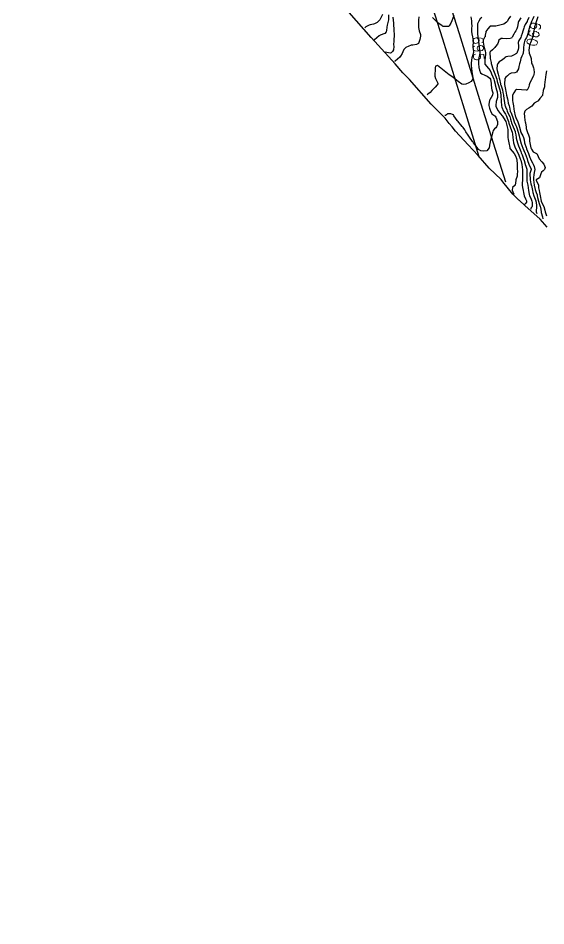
# Model space of a CAD drawing. Header units: metres. Extents: x 298520 to 308411, y 7433745 to 7450750.
# Drawn here: x 300935.2 to 301135.2, y 7442548.8 to 7442893 of the extents above; entities that cross this region are included whole.
import ezdxf
from ezdxf.enums import TextEntityAlignment as Align

# ---------------------------------------------------------------- set-up
doc = ezdxf.new("R2010")
doc.units = ezdxf.units.M
doc.header["$LTSCALE"] = 10
doc.linetypes.add('DASHED', pattern=[0.75, 0.5, -0.25])
for name, color, linetype in [('Area', 45, 'Continuous'), ('Cotas', 45, 'Continuous'), ('Curvas de Nivel 1m', 11, 'Continuous'), ('Curvas de Nivel 5m', 15, 'Continuous'), ('Vias Primárias', 230, 'Continuous'), ('Vias Secundárias', 230, 'DASHED')]:
    doc.layers.add(name, color=color, linetype=linetype)
doc.styles.add('Style-STANDARD', font='STANDARD.shx')

msp = doc.modelspace()

# ---------------------------------------------------------------- linework, layer by layer
at = {"layer": 'Area'}
msp.add_polyline3d([(301135.7, 7442813.75, 699.28), (301134.74, 7442814.78, 700.38), (301132.97, 7442816.71, 695.97), (301127.24, 7442821.95, 691.46), (301125.22, 7442823.85, 705.04), (301124.95, 7442823.97, 704.12), (301122.68, 7442826.21, 705.77), (301118.94, 7442830.87, 704.13), (301118.29, 7442831.78, 703.52), (301113.75, 7442836.15, 694.75), (301109.49, 7442840.91, 695.05), (301105.8, 7442844.99, 695.16), (301100.92, 7442850.1, 695.17), (301099.65, 7442851.74, 695.14), (301098.57, 7442853.01, 695.09), (301097.04, 7442855.05, 695.1), (301091.67, 7442860.32, 697.41), (301083.46, 7442869.74, 697.56), (301080.93, 7442872.27, 697.39), (301078.08, 7442875.69, 697.11), (301075.55, 7442878.41, 698.05), (301068.99, 7442885.66, 699.33), (301060.58, 7442895.17, 701.67)], dxfattribs=at)
at = {"layer": 'Curvas de Nivel 1m', "flags": 128}
for points, elevation in [([(301075.51, 7442894.29), (301075.6, 7442892.96), (301075.54, 7442892.29), (301075.28, 7442891.26), (301075.07, 7442890.29), (301074.94, 7442889.59), (301074.76, 7442888.29), (301074.67, 7442887.84), (301074.21, 7442887.16), (301072.4, 7442886.52), (301072.2, 7442886.44), (301072.05, 7442886.33), (301071.08, 7442885.45), (301070.18, 7442884.75), (301070.03, 7442884.64), (301070.01, 7442884.6), (301070, 7442884.59)], 699), ([(301100.29, 7442893.99), (301099.57, 7442892), (301099.23, 7442891.03), (301098.49, 7442890.02), (301098.24, 7442889.86), (301098.04, 7442889.82), (301096.24, 7442889.81), (301096.07, 7442889.87), (301095.84, 7442890.05), (301094.26, 7442891.22), (301093.35, 7442892.08), (301092.28, 7442893.23)], 697), ([(301121.78, 7442893.74), (301121.21, 7442892.81), (301120.48, 7442891.75), (301120.4, 7442891.62), (301120.27, 7442891.43), (301119.27, 7442890.75), (301118.25, 7442890.47), (301117.69, 7442890.35), (301116.25, 7442889.98), (301116.08, 7442889.96), (301114.24, 7442889.96), (301114.14, 7442889.94), (301113.98, 7442889.83), (301113.18, 7442888.89), (301112.49, 7442887.85), (301112.41, 7442887.66), (301112.2, 7442886.58), (301112.12, 7442885.93), (301112.08, 7442885.85), (301111.46, 7442884.58), (301111.46, 7442883.86), (301111.71, 7442882.31), (301111.79, 7442881.85), (301112.13, 7442880.58), (301112.32, 7442879.85), (301112.33, 7442879.64), (301112.12, 7442877.85), (301112.12, 7442877.83), (301112.1, 7442877.47), (301112.03, 7442875.85), (301112.08, 7442875.58), (301113.41, 7442873.84), (301114.05, 7442873.09), (301114.47, 7442872.25), (301114.64, 7442871.82), (301115.12, 7442870.71), (301115.46, 7442869.81), (301115.58, 7442869.39), (301115.98, 7442867.92), (301116.02, 7442867.8), (301116.03, 7442867.75), (301116.54, 7442865.79), (301116.7, 7442865.05), (301116.88, 7442863.79), (301116.83, 7442862.89), (301116.44, 7442861.79), (301116.32, 7442861.39), (301116.17, 7442859.8), (301116.24, 7442859.44), (301117.12, 7442857.79), (301117.85, 7442856.81), (301118.7, 7442855.77), (301119.82, 7442854.23), (301120.01, 7442853.76), (301120.36, 7442852.31), (301120.53, 7442851.75), (301120.81, 7442850.71), (301120.83, 7442849.74), (301120.71, 7442848.7), (301120.78, 7442847.74), (301120.92, 7442846.93), (301121.1, 7442845.74), (301121.48, 7442843.95), (301121.52, 7442843.73), (301121.55, 7442843.59), (301121.69, 7442843.42), (301123.15, 7442841.72), (301123.66, 7442840.8), (301124.04, 7442839.71), (301124.16, 7442839.19), (301124.27, 7442837.7), (301124.3, 7442837.02), (301124.37, 7442835.7), (301124.39, 7442834.91), (301124.36, 7442833.7), (301124.26, 7442833.01), (301123.83, 7442831.71), (301123.78, 7442831.48), (301123.53, 7442829.71), (301122.5, 7442828.73), (301122.36, 7442827.72), (301122.99, 7442826.22)], 694), ([(301130.63, 7442893.63), (301130.28, 7442892.76), (301129.92, 7442892), (301129.77, 7442891.65), (301129.34, 7442890.57), (301129.01, 7442889.65), (301128.86, 7442889.03), (301128.54, 7442887.66), (301128.47, 7442887.41), (301128.21, 7442886.63), (301127.95, 7442885.91), (301127.84, 7442885.66), (301127.27, 7442884.58), (301126.94, 7442883.67), (301126.83, 7442883.01), (301126.73, 7442881.67), (301126.68, 7442881.14), (301126.6, 7442879.68), (301126.51, 7442879.28), (301126.11, 7442878.52), (301125.76, 7442877.69), (301125.4, 7442876.37), (301125.18, 7442875.69), (301124.99, 7442874.63), (301124.85, 7442873.7), (301124.04, 7442872.5), (301123.48, 7442872.27), (301122.04, 7442872.12), (301121.27, 7442871.74), (301120.64, 7442871.13), (301120.02, 7442870.58), (301119.64, 7442870.13), (301119.58, 7442869.76), (301119.48, 7442868.27), (301119.52, 7442867.76), (301119.84, 7442865.89), (301119.86, 7442865.76), (301119.96, 7442865.27), (301120.31, 7442863.75), (301120.6, 7442862.43), (301120.72, 7442861.75), (301120.95, 7442860.69), (301121.23, 7442859.74), (301121.36, 7442859.22), (301121.66, 7442857.73), (301121.71, 7442857.58), (301121.86, 7442857.31), (301122.58, 7442855.72), (301122.96, 7442854.59), (301123.22, 7442853.72), (301123.8, 7442852.23), (301124.01, 7442851.71), (301124.13, 7442851.36), (301124.68, 7442849.7), (301125.04, 7442848.41), (301125.21, 7442847.7), (301125.72, 7442845.78), (301125.74, 7442845.71), (301125.75, 7442845.69), (301125.76, 7442845.65), (301126.51, 7442843.68), (301126.83, 7442842.82), (301127.29, 7442841.67), (301127.66, 7442840.69), (301128.04, 7442839.66), (301128.28, 7442839.01), (301128.79, 7442837.65), (301129.6, 7442835.7), (301129.62, 7442835.66), (301129.63, 7442835.64), (301129.63, 7442835.62), (301129.6, 7442835.56), (301129.11, 7442834.12), (301129.07, 7442833.65), (301129.18, 7442832.03), (301129.22, 7442831.64), (301129.54, 7442830.13), (301129.63, 7442829.73), (301129.65, 7442829.64), (301129.68, 7442829.49), (301130.09, 7442827.63), (301130.3, 7442826.83), (301130.66, 7442825.63), (301131.35, 7442823.72), (301131.39, 7442823.62), (301131.45, 7442823.22), (301131.65, 7442821.83), (301131.66, 7442821.62), (301131.45, 7442819.66), (301131.45, 7442819.62), (301131.47, 7442819.56), (301131.71, 7442818.87)], 691), ([(301077.2, 7442893.35), (301077.35, 7442892.27), (301077.45, 7442891.07), (301077.46, 7442890.27), (301077.52, 7442888.98), (301077.56, 7442888.27), (301077.68, 7442886.79), (301077.7, 7442886.27), (301077.55, 7442884.89), (301077.51, 7442884.27), (301077.49, 7442882.94), (301077.51, 7442882.27), (301077.43, 7442880.97), (301077.1, 7442880.27), (301076.58, 7442879.81), (301076.12, 7442879.73), (301074.34, 7442880.08)], 698), ([(301086.98, 7442893.46), (301086.94, 7442892.15), (301086.9, 7442891.51), (301086.86, 7442890.15), (301086.9, 7442889.49), (301087.15, 7442888.15), (301087.62, 7442886.74), (301087.7, 7442886.15), (301087.4, 7442884.93), (301087.22, 7442884.15), (301086.93, 7442883.39), (301086.16, 7442882.95), (301084.76, 7442882.78), (301084.16, 7442882.67), (301082.94, 7442882.2), (301082.4, 7442881.96), (301082.15, 7442881.86), (301081.3, 7442881.06), (301081.01, 7442880.22), (301080.78, 7442879.56), (301080.11, 7442878.6), (301079.78, 7442878.23), (301078.09, 7442876.68), (301077.79, 7442876.56)], 697), ([(301106.74, 7442893.46), (301106.98, 7442891.91), (301107.06, 7442891.11), (301107.07, 7442889.91), (301107.02, 7442889.13), (301106.96, 7442887.91), (301107.13, 7442887), (301107.44, 7442885.91), (301107.69, 7442884.39), (301107.69, 7442883.9), (301107.53, 7442882.53), (301107.54, 7442881.91), (301107.76, 7442880.28), (301107.73, 7442879.9), (301107.32, 7442878.7), (301107.17, 7442877.91), (301107.02, 7442876.98), (301106.89, 7442875.91), (301106.88, 7442875.11), (301106.97, 7442873.91), (301107.1, 7442872.85), (301107.23, 7442871.91), (301107.48, 7442870.44), (301107.48, 7442869.91), (301106.93, 7442868.98), (301105.99, 7442868.41), (301104.87, 7442867.94), (301103.98, 7442867.76), (301103.4, 7442867.96), (301101.99, 7442868.95), (301100.7, 7442869.98), (301100.01, 7442870.53), (301098.4, 7442871.64), (301098.03, 7442871.9), (301097.88, 7442872.02), (301096.05, 7442873.46), (301095.71, 7442873.71), (301095.38, 7442874.05), (301094.07, 7442874.96), (301093.33, 7442874.82), (301093.2, 7442874.08), (301093.21, 7442872.91), (301093.14, 7442872.08), (301093.11, 7442870.98), (301093.3, 7442870.08), (301093.99, 7442868.77), (301094.29, 7442868.37), (301094.26, 7442868.07), (301093.98, 7442867.66), (301093.22, 7442866.83), (301092.51, 7442866.08), (301092.24, 7442865.81), (301091.95, 7442865.48), (301091.29, 7442864.75), (301090.51, 7442864.1), (301090.17, 7442863.87)], 696), ([(301125.74, 7442893.14), (301124.78, 7442891.7), (301124.65, 7442891.33), (301124.46, 7442889.71), (301124.24, 7442888.94), (301123.78, 7442888.17), (301123.48, 7442887.72), (301123.03, 7442886.9), (301122.43, 7442885.73), (301122.34, 7442885.58), (301122.19, 7442885.42), (301121.7, 7442885.25), (301120.19, 7442885.12), (301118.7, 7442885.26), (301118.19, 7442885.23), (301117.37, 7442884.59), (301117.05, 7442883.79), (301116.81, 7442883.15), (301116.16, 7442882.2), (301115.83, 7442881.8), (301115, 7442880.95), (301114.13, 7442880.24), (301113.98, 7442879.97), (301113.97, 7442879.83), (301114.06, 7442877.87), (301114.07, 7442877.83), (301114.1, 7442877.67), (301114.45, 7442876.19), (301114.47, 7442875.82), (301114.55, 7442875.35), (301115.09, 7442873.81), (301115.36, 7442873.12), (301115.88, 7442871.8), (301116.03, 7442871.42), (301116.59, 7442869.79), (301116.79, 7442869), (301117.08, 7442867.79), (301117.58, 7442866.17), (301117.69, 7442865.78), (301117.95, 7442864.6), (301118.1, 7442863.78), (301118.12, 7442863.58), (301118.23, 7442861.78), (301118.24, 7442861.45), (301118.33, 7442859.78), (301118.47, 7442859.18), (301119.12, 7442857.77), (301119.85, 7442856.59), (301120.17, 7442856.07), (301120.31, 7442855.75), (301120.57, 7442855.02), (301120.99, 7442853.74), (301121.18, 7442853.12), (301121.64, 7442851.73), (301121.79, 7442851.34), (301122.37, 7442849.72), (301122.52, 7442848.96), (301122.63, 7442847.72), (301122.75, 7442846.7), (301122.94, 7442845.72), (301123.57, 7442843.84), (301123.63, 7442843.71), (301123.69, 7442843.59), (301124.64, 7442841.7), (301125.38, 7442839.96), (301125.47, 7442839.69), (301125.64, 7442839.17), (301125.98, 7442838.04), (301126.04, 7442837.68), (301126.2, 7442836.27), (301126.28, 7442835.68), (301126.36, 7442834.91), (301126.36, 7442833.68), (301126.33, 7442832.45), (301126.27, 7442831.68), (301126.18, 7442830.32), (301126.24, 7442829.68), (301126.36, 7442828.83), (301126.55, 7442827.67), (301126.7, 7442826.87), (301126.97, 7442825.67), (301127.46, 7442824.46), (301127.83, 7442823.66), (301127.85, 7442823.25), (301127.47, 7442822.65), (301127.23, 7442822.48), (301127.21, 7442822.34)], 693), ([(301128.69, 7442893.25), (301128.28, 7442892.11), (301128.14, 7442891.8), (301128.05, 7442891.66), (301127.34, 7442890.58), (301126.96, 7442889.67), (301126.79, 7442889.12), (301126.37, 7442887.68), (301126.34, 7442887.56), (301126.22, 7442887.21), (301125.81, 7442886.08), (301125.64, 7442885.69), (301124.98, 7442884.5), (301124.72, 7442883.7), (301124.81, 7442882.35), (301124.82, 7442881.7), (301124.72, 7442881.12), (301124.24, 7442879.71), (301124.12, 7442879.54), (301122.95, 7442878.89), (301122.11, 7442878.52), (301120.73, 7442878.37), (301120.11, 7442878.34), (301119.76, 7442878.11), (301119.47, 7442877.77), (301118.75, 7442877.12), (301118.09, 7442876.81), (301117.43, 7442876.44), (301116.98, 7442875.79), (301116.77, 7442875.09), (301116.66, 7442873.79), (301116.77, 7442873.07), (301117.14, 7442871.79), (301117.55, 7442870.24), (301117.66, 7442869.78), (301117.99, 7442868.11), (301118.05, 7442867.78), (301118.08, 7442867.68), (301118.72, 7442865.77), (301118.94, 7442864.77), (301119.11, 7442863.77), (301119.31, 7442862.37), (301119.39, 7442861.77), (301119.69, 7442859.96), (301119.74, 7442859.76), (301119.88, 7442859.37), (301120.34, 7442858.22), (301120.51, 7442857.75), (301120.95, 7442856.84), (301121.49, 7442855.74), (301121.83, 7442854.68), (301122.07, 7442853.73), (301122.19, 7442853.34), (301122.83, 7442851.72), (301123.54, 7442849.94), (301123.61, 7442849.71), (301123.75, 7442848.77), (301123.91, 7442847.71), (301123.95, 7442847.5), (301124.45, 7442845.7), (301124.85, 7442844.55), (301125.19, 7442843.7), (301125.68, 7442842.44), (301125.88, 7442841.9), (301125.96, 7442841.69), (301126.15, 7442841.2), (301126.73, 7442839.67), (301126.96, 7442838.99), (301127.34, 7442837.66), (301127.4, 7442837.44), (301127.61, 7442836.84), (301127.97, 7442835.66), (301127.99, 7442835.26), (301127.94, 7442833.66), (301127.95, 7442833.28), (301127.97, 7442831.66), (301128.02, 7442831.18), (301128.33, 7442829.65), (301128.49, 7442828.68), (301128.63, 7442827.65), (301128.86, 7442826.28), (301129.04, 7442825.64), (301129.47, 7442824.73), (301129.93, 7442823.64), (301130.04, 7442823.04), (301130, 7442821.63), (301129.81, 7442821.25), (301129.48, 7442820.94), (301129.46, 7442820.61)], 692), ([(301135.47, 7442872.99), (301135.16, 7442871.57), (301135.01, 7442870.59), (301134.87, 7442869.58), (301134.77, 7442868.8), (301134.7, 7442867.58), (301134.62, 7442866.94), (301134.21, 7442865.59), (301134.16, 7442865.38), (301133.94, 7442863.91), (301133.89, 7442863.63), (301133.87, 7442863.59), (301132.96, 7442862.56), (301132.22, 7442861.61), (301132.08, 7442861.44), (301131.91, 7442861.34), (301130.78, 7442860.75), (301129.93, 7442859.64), (301129.88, 7442859.58), (301128.74, 7442858.79), (301127.87, 7442858.32), (301127.2, 7442857.67), (301127, 7442856.82), (301127.09, 7442855.67), (301127.26, 7442854.23), (301127.4, 7442853.67), (301127.47, 7442853.33), (301127.67, 7442851.66), (301127.78, 7442851.11), (301128.28, 7442849.65), (301128.65, 7442848.76), (301128.97, 7442847.65), (301129.03, 7442846.35), (301129.08, 7442845.65), (301129.52, 7442843.82), (301129.58, 7442843.64), (301129.69, 7442843.31), (301130.37, 7442842.32), (301131.67, 7442841.66), (301131.74, 7442841.61), (301131.89, 7442841.39), (301132.61, 7442839.6), (301133.63, 7442838.46), (301134.45, 7442837.58), (301134.86, 7442836.33), (301134.71, 7442835.58), (301134.15, 7442835.03), (301133.59, 7442834.52), (301133.23, 7442833.94), (301133.13, 7442833.59), (301132.73, 7442832.43), (301131.55, 7442831.69), (301131.52, 7442831.61), (301131.53, 7442831.58), (301131.55, 7442831.5), (301132.38, 7442829.6), (301132.44, 7442828.68), (301132.61, 7442827.6), (301132.8, 7442826.9), (301133.06, 7442825.6), (301133.41, 7442823.63), (301133.42, 7442823.59), (301133.43, 7442823.57), (301133.45, 7442823.51), (301134.36, 7442821.58), (301134.8, 7442820.19), (301134.95, 7442819.57), (301135.39, 7442818.04)], 689)]:
    msp.add_lwpolyline(points, dxfattribs=dict(at, elevation=elevation))
at = {"layer": 'Curvas de Nivel 5m', "flags": 128}
for points, elevation in [([(301073.24, 7442894.32), (301072.27, 7442892.33), (301071.3, 7442891.29), (301070.25, 7442890.83), (301069.85, 7442890.75), (301068.56, 7442890.38), (301068.24, 7442890.26), (301066.95, 7442889.68), (301066.79, 7442889.55), (301066.55, 7442889.31)], 700), ([(301110.87, 7442893.28), (301110.28, 7442892.65), (301109.73, 7442891.88), (301109.31, 7442890.83), (301109.25, 7442889.88), (301109.23, 7442888.88), (301109.22, 7442887.89), (301109.31, 7442886.98), (301109.44, 7442885.88), (301109.66, 7442884.4), (301109.71, 7442883.88), (301109.73, 7442883.43), (301109.86, 7442881.87), (301110.13, 7442880.2), (301110.18, 7442879.87), (301110.18, 7442879.81), (301110.12, 7442879.53), (301109.77, 7442877.88), (301109.7, 7442877.48), (301109.63, 7442875.88), (301109.84, 7442874.1), (301109.88, 7442873.88), (301110.05, 7442873.22), (301110.43, 7442872.27), (301110.87, 7442871.87), (301112.03, 7442871.32), (301112.93, 7442870.93), (301114.01, 7442870.27), (301114.21, 7442869.83), (301114.41, 7442868.25), (301114.44, 7442867.82), (301114.56, 7442866.42), (301114.71, 7442865.82), (301115.05, 7442864.71), (301114.95, 7442863.81), (301113.91, 7442861.97), (301113.86, 7442861.88), (301113.84, 7442861.83), (301113.53, 7442860.2), (301113.55, 7442859.83), (301113.87, 7442858.83), (301114.14, 7442858.1), (301114.22, 7442857.82), (301114.74, 7442856.7), (301115.84, 7442855.89), (301115.96, 7442855.8), (301116.19, 7442855.45), (301116.83, 7442853.79), (301116.89, 7442852.7), (301116.46, 7442851.79), (301116.18, 7442851.41), (301115.78, 7442851.07), (301115.25, 7442850.33), (301115.08, 7442849.81), (301114.88, 7442848.93), (301114.57, 7442847.82), (301114.1, 7442846.2), (301114.04, 7442845.83), (301114.01, 7442845.54), (301113.69, 7442843.83), (301112.82, 7442842.7), (301111.68, 7442842.52), (301110.5, 7442842.69), (301109.69, 7442843.17), (301109.12, 7442843.89), (301107.72, 7442845.75), (301107.62, 7442845.9), (301107.4, 7442846.23), (301106.28, 7442847.91), (301105.75, 7442848.64), (301104.84, 7442849.93), (301104.42, 7442850.58), (301103.79, 7442851.54), (301103.48, 7442851.95), (301101.81, 7442853.87), (301101.77, 7442853.93), (301101.74, 7442853.97), (301101.57, 7442854.22), (301100.37, 7442855.99), (301100.13, 7442856.28), (301099.85, 7442856.49), (301099.12, 7442856.73), (301097.85, 7442856.65), (301097.5, 7442856.37), (301097.15, 7442856.07), (301096.84, 7442856.04)], 695), ([(301132.14, 7442893.46), (301131.54, 7442891.62), (301131.22, 7442890.67), (301130.87, 7442889.63), (301130.57, 7442887.98), (301130.56, 7442887.63), (301130.53, 7442887.33), (301130.2, 7442886.2), (301130.09, 7442885.74), (301130.07, 7442885.64), (301129.6, 7442884.22), (301129.3, 7442883.65), (301128.97, 7442882.85), (301128.81, 7442881.65), (301128.77, 7442881.02), (301128.9, 7442879.65), (301129.32, 7442878.44), (301129.59, 7442877.65), (301129.8, 7442875.92), (301129.89, 7442875.64), (301130.07, 7442875.24), (301130.54, 7442874.12), (301130.68, 7442873.63), (301130.77, 7442872.36), (301130.68, 7442871.63), (301130.5, 7442871.16), (301130.01, 7442870.22), (301129.81, 7442869.84), (301129.71, 7442869.64), (301129.13, 7442868.51), (301128.84, 7442867.65), (301128.67, 7442866.96), (301128.05, 7442865.66), (301128.01, 7442865.62), (301127.96, 7442865.61), (301127.66, 7442865.66), (301125.96, 7442865.85), (301124.11, 7442865.86), (301123.96, 7442865.86), (301123.83, 7442865.84), (301123.71, 7442865.71), (301123, 7442864.67), (301122.55, 7442863.72), (301122.48, 7442863.17), (301122.54, 7442861.72), (301122.68, 7442860.94), (301122.96, 7442859.72), (301123.08, 7442858.51), (301123.17, 7442857.72), (301123.57, 7442855.99), (301123.66, 7442855.71), (301123.84, 7442855.26), (301124.51, 7442853.7), (301124.93, 7442852.57), (301125.21, 7442851.7), (301125.75, 7442849.71), (301125.76, 7442849.66), (301126.47, 7442848.4), (301126.73, 7442847.68), (301126.91, 7442846.84), (301127.13, 7442845.67), (301127.7, 7442843.91), (301127.8, 7442843.66), (301127.88, 7442843.47), (301128.59, 7442841.65), (301129.17, 7442840.13), (301129.35, 7442839.64), (301129.64, 7442839.03), (301130.14, 7442838.14), (301130.37, 7442837.63), (301130.74, 7442836.75), (301131, 7442835.62), (301130.8, 7442834.4), (301130.62, 7442833.62), (301130.53, 7442832.59), (301130.49, 7442831.63), (301130.58, 7442830.66), (301130.8, 7442829.62), (301131.13, 7442828), (301131.22, 7442827.62), (301131.5, 7442826.89), (301131.85, 7442825.98), (301131.94, 7442825.61), (301132.06, 7442825.02), (301132.38, 7442823.61), (301132.6, 7442822.76), (301133.04, 7442821.6), (301133.12, 7442821.29), (301133.35, 7442819.59), (301133.41, 7442819.3), (301133.85, 7442817.59), (301134.06, 7442816.9)], 690)]:
    msp.add_lwpolyline(points, dxfattribs=dict(at, elevation=elevation))
at = {"layer": 'Vias Primárias'}
for points in [[(301051.56, 7443052.47), (301053.65, 7443044.34), (301059.24, 7443024.46), (301063.87, 7443008.7), (301076.62, 7442968.04), (301088.63, 7442929.94), (301102.29, 7442887.16), (301110.49, 7442860.54), (301119.92, 7442830.87)], [(301045.17, 7443050.83), (301047.27, 7443042.62), (301052.9, 7443022.64), (301057.55, 7443006.78), (301070.33, 7442966.06), (301082.34, 7442927.95), (301095.99, 7442885.19), (301104.19, 7442858.58), (301109.84, 7442840.51)]]:
    msp.add_lwpolyline(points, dxfattribs=at)
at = {"layer": 'Vias Secundárias'}
msp.add_lwpolyline([(301465.55, 7442973.32, 0), (301478.59, 7442967.28, -0.011668)], format="xyb", dxfattribs=at)

# ---------------------------------------------------------------- texts
at = {"layer": 'Cotas', "style": 'Style-STANDARD'}
for s, rotation, p in [('690', 258.4588, (301130.63, 7442886.93, 690)), ('695', 272.6562, (301109.61, 7442881.43, 695))]:
    msp.add_text(s, height=4, rotation=rotation, dxfattribs=at).set_placement(p, align=Align.MIDDLE_CENTER)

doc.saveas('drawing.dxf')
